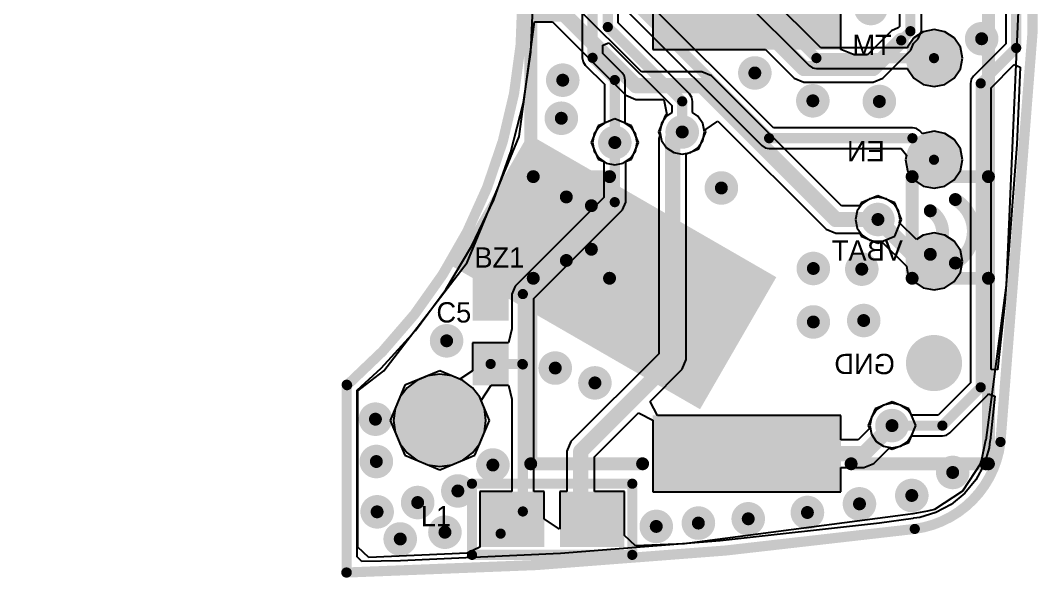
# Model space of a CAD drawing. Header units: millimetres. Extents: x 60.9 to 81, y 34.2 to 64.9.
# Drawn here: x 60.89 to 80.97, y 34.18 to 45.14 of the extents above; entities that cross this region are included whole.
import ezdxf

# ---------------------------------------------------------------- set-up
doc = ezdxf.new("R2010")
doc.units = ezdxf.units.MM
for name, color, linetype in [('BottomLayer', 5, 'Continuous'), ('BottomOverlay', 54, 'Continuous'), ('BottomPaste', 16, 'Continuous'), ('BottomSolder', 6, 'Continuous'), ('KeepOutLayer', 6, 'Continuous'), ('MultiLayer', 9, 'Continuous'), ('TopLayer', 1, 'Continuous'), ('TopOverlay', 2, 'Continuous'), ('TopPaste', 8, 'Continuous'), ('TopSolder', 216, 'Continuous'), ('ViaHoleLayer', 16, 'Continuous')]:
    doc.layers.add(name, color=color, linetype=linetype)

# ---------------------------------------------------------------- blocks, each defined once
blk = doc.blocks.new('0603_4')
at = {"layer": 'TopLayer'}
for points in [[(-1.321, -0.445), (-0.254, -0.445), (-1.321, 0.445), (-0.254, 0.445)], [(0.254, -0.445), (1.321, -0.445), (0.254, 0.445), (1.321, 0.445)]]:
    blk.add_solid(points, dxfattribs=at)
at = {"layer": 'TopOverlay', "const_width": 0.2}
for points in [[(-1.576, -0.7), (-1.576, 0.7)], [(-1.576, 0.7), (1.576, 0.7)], [(1.576, -0.7), (1.576, 0.7)], [(-1.576, -0.7), (1.576, -0.7)]]:
    blk.add_lwpolyline(points, dxfattribs=at)
at = {"layer": 'TopOverlay', "const_width": 0.1}
for points in [[(-1.626, 0.7, 1), (-1.526, 0.7, 1)], [(-1.626, 0.7, 1), (-1.526, 0.7, 1)], [(1.526, 0.7, 1), (1.626, 0.7, 1)], [(1.526, 0.7, 1), (1.626, 0.7, 1)], [(-1.626, -0.7, 1), (-1.526, -0.7, 1)], [(-1.626, -0.7, 1), (-1.526, -0.7, 1)], [(1.526, -0.7, 1), (1.626, -0.7, 1)], [(1.526, -0.7, 1), (1.626, -0.7, 1)]]:
    blk.add_lwpolyline(points, format="xyb", close=True, dxfattribs=at)
at = {"layer": 'TopPaste'}
for points in [[(-1.321, -0.445), (-0.254, -0.445), (-1.321, 0.445), (-0.254, 0.445)], [(0.254, -0.445), (1.321, -0.445), (0.254, 0.445), (1.321, 0.445)]]:
    blk.add_solid(points, dxfattribs=at)
at = {"layer": 'TopSolder'}
for points in [[(-1.422, -0.546), (-0.152, -0.546), (-1.422, 0.546), (-0.152, 0.546)], [(0.152, -0.546), (1.422, -0.546), (0.152, 0.546), (1.422, 0.546)]]:
    blk.add_solid(points, dxfattribs=at)
blk = doc.blocks.new('0402_5')
at = {"layer": 'TopLayer'}
for points in [[(-0.9525, -0.254), (-0.3175, -0.254), (-0.9525, 0.254), (-0.3175, 0.254)], [(0.3175, -0.254), (0.9525, -0.254), (0.3175, 0.254), (0.9525, 0.254)]]:
    blk.add_solid(points, dxfattribs=at)
at = {"layer": 'TopPaste'}
for points in [[(-0.9525, -0.254), (-0.3175, -0.254), (-0.9525, 0.254), (-0.3175, 0.254)], [(0.3175, -0.254), (0.9525, -0.254), (0.3175, 0.254), (0.9525, 0.254)]]:
    blk.add_solid(points, dxfattribs=at)
at = {"layer": 'TopSolder'}
for points in [[(-1.0541, -0.3556), (-0.2159, -0.3556), (-1.0541, 0.3556), (-0.2159, 0.3556)], [(0.2159, -0.3556), (1.0541, -0.3556), (0.2159, 0.3556), (1.0541, 0.3556)]]:
    blk.add_solid(points, dxfattribs=at)
blk = doc.blocks.new('0402_10')
at = {"layer": 'TopLayer'}
for points in [[(-0.9525, -0.254), (-0.3175, -0.254), (-0.9525, 0.254), (-0.3175, 0.254)], [(0.3175, -0.254), (0.9525, -0.254), (0.3175, 0.254), (0.9525, 0.254)]]:
    blk.add_solid(points, dxfattribs=at)
at = {"layer": 'TopPaste'}
for points in [[(-0.9525, -0.254), (-0.3175, -0.254), (-0.9525, 0.254), (-0.3175, 0.254)], [(0.3175, -0.254), (0.9525, -0.254), (0.3175, 0.254), (0.9525, 0.254)]]:
    blk.add_solid(points, dxfattribs=at)
at = {"layer": 'TopSolder'}
for points in [[(-1.0541, -0.3556), (-0.2159, -0.3556), (-1.0541, 0.3556), (-0.2159, 0.3556)], [(0.2159, -0.3556), (1.0541, -0.3556), (0.2159, 0.3556), (1.0541, 0.3556)]]:
    blk.add_solid(points, dxfattribs=at)
blk = doc.blocks.new('TP_16')
at = {"layer": 'BottomLayer', "const_width": 0.45}
blk.add_lwpolyline([(-0.225, 0, 1), (0.225, 0, 1)], format="xyb", close=True, dxfattribs=at)
at = {"layer": 'BottomPaste', "const_width": 0.45}
blk.add_lwpolyline([(-0.225, 0, 1), (0.225, 0, 1)], format="xyb", close=True, dxfattribs=at)
at = {"layer": 'BottomSolder', "const_width": 0.552}
blk.add_lwpolyline([(-0.276, 0, 1), (0.276, 0, 1)], format="xyb", close=True, dxfattribs=at)
blk = doc.blocks.new('TP_23')
at = {"layer": 'BottomLayer', "const_width": 0.45}
blk.add_lwpolyline([(-7.627, 6.728, 1), (-7.177, 6.728, 1)], format="xyb", close=True, dxfattribs=at)
at = {"layer": 'BottomPaste', "const_width": 0.45}
blk.add_lwpolyline([(-7.627, 6.728, 1), (-7.177, 6.728, 1)], format="xyb", close=True, dxfattribs=at)
at = {"layer": 'BottomSolder', "const_width": 0.552}
blk.add_lwpolyline([(-7.678, 6.728, 1), (-7.126, 6.728, 1)], format="xyb", close=True, dxfattribs=at)
blk = doc.blocks.new('TP_24')
at = {"layer": 'BottomLayer', "const_width": 0.45}
blk.add_lwpolyline([(-0.225, 0, 1), (0.225, 0, 1)], format="xyb", close=True, dxfattribs=at)
at = {"layer": 'BottomPaste', "const_width": 0.45}
blk.add_lwpolyline([(-0.225, 0, 1), (0.225, 0, 1)], format="xyb", close=True, dxfattribs=at)
at = {"layer": 'BottomSolder', "const_width": 0.552}
blk.add_lwpolyline([(-0.276, 0, 1), (0.276, 0, 1)], format="xyb", close=True, dxfattribs=at)
blk = doc.blocks.new('BUZZER_9X9_28')
at = {"layer": 'TopLayer'}
for points in [[(-0.65, -1.75), (0.65, -1.75), (-0.65, 1.75), (0.65, 1.75)], [(8.05, -1.75), (9.35, -1.75), (8.05, 1.75), (9.35, 1.75)]]:
    blk.add_solid(points, dxfattribs=at)
at = {"layer": 'TopOverlay', "const_width": 0.254}
for points in [[(-0.1, 2.1), (-0.1, 4.75)], [(8.9, 4.75), (-0.1, 4.75)], [(3.25, 3.25), (3.25, 4.75)], [(5.25, 3.25), (5.25, 4.75)], [(8.9, 2.05), (8.9, 4.7)], [(5.25, 3.25), (3.25, 3.25)], [(-0.1, -4.25), (-0.1, -2.05)], [(8.9, -4.25), (8.9, -2.05)], [(3.25, -4.2), (3.25, -2.7)], [(5.25, -2.7), (3.25, -2.7)], [(5.25, -4.2), (5.25, -2.7)], [(8.9, -4.25), (-0.1, -4.25)]]:
    blk.add_lwpolyline(points, dxfattribs=at)
at = {"layer": 'TopOverlay', "const_width": 0.127}
for points in [[(-0.163, 4.75, 1), (-0.036, 4.75, 1)], [(-0.163, 4.75, 1), (-0.036, 4.75, 1)], [(3.186, 4.75, 1), (3.313, 4.75, 1)], [(5.186, 4.75, 1), (5.313, 4.75, 1)], [(8.836, 4.75, 1), (8.963, 4.75, 1)], [(8.836, 4.7, 1), (8.963, 4.7, 1)], [(3.637, 4.1, 1), (3.764, 4.1, 1)], [(4.887, 4.1, 1), (5.014, 4.1, 1)], [(3.858, 3.607, 1), (3.985, 3.607, 1)], [(4.715, 3.607, 1), (4.842, 3.607, 1)], [(3.186, 3.25, 1), (3.313, 3.25, 1)], [(3.186, 3.25, 1), (3.313, 3.25, 1)], [(5.186, 3.25, 1), (5.313, 3.25, 1)], [(5.186, 3.25, 1), (5.313, 3.25, 1)], [(-0.163, 2.1, 1), (-0.036, 2.1, 1)], [(8.836, 2.05, 1), (8.963, 2.05, 1)], [(-0.163, -2.05, 1), (-0.036, -2.05, 1)], [(8.836, -2.05, 1), (8.963, -2.05, 1)], [(3.186, -2.7, 1), (3.313, -2.7, 1)], [(3.186, -2.7, 1), (3.313, -2.7, 1)], [(5.186, -2.7, 1), (5.313, -2.7, 1)], [(5.186, -2.7, 1), (5.313, -2.7, 1)], [(3.758, -3.057, 1), (3.885, -3.057, 1)], [(4.615, -3.057, 1), (4.742, -3.057, 1)], [(3.586, -3.55, 1), (3.713, -3.55, 1)], [(4.836, -3.55, 1), (4.963, -3.55, 1)], [(-0.163, -4.25, 1), (-0.036, -4.25, 1)], [(-0.163, -4.25, 1), (-0.036, -4.25, 1)], [(3.186, -4.2, 1), (3.313, -4.2, 1)], [(5.186, -4.2, 1), (5.313, -4.2, 1)], [(8.836, -4.25, 1), (8.963, -4.25, 1)], [(8.836, -4.25, 1), (8.963, -4.25, 1)]]:
    blk.add_lwpolyline(points, format="xyb", close=True, dxfattribs=at)
at = {"layer": 'TopOverlay', "const_width": 0.254}
for points in [[(3.7, 4.1, -0.56619), (4.95, 4.1)], [(3.921, 3.607, -0.566188), (4.779, 3.607)], [(4.679, -3.057, -0.566188), (3.821, -3.057)], [(4.9, -3.55, -0.56619), (3.65, -3.55)]]:
    blk.add_lwpolyline(points, format="xyb", dxfattribs=at)
at = {"layer": 'TopPaste'}
for points in [[(-0.65, -1.75), (0.65, -1.75), (-0.65, 1.75), (0.65, 1.75)], [(8.05, -1.75), (9.35, -1.75), (8.05, 1.75), (9.35, 1.75)]]:
    blk.add_solid(points, dxfattribs=at)
at = {"layer": 'TopSolder'}
for points in [[(-0.752, -1.852), (0.752, -1.852), (-0.752, 1.852), (0.752, 1.852)], [(7.948, -1.852), (9.452, -1.852), (7.948, 1.852), (9.452, 1.852)]]:
    blk.add_solid(points, dxfattribs=at)
blk = doc.blocks.new('TP_29')
at = {"layer": 'BottomLayer', "const_width": 0.45}
blk.add_lwpolyline([(-0.225, 0, 1), (0.225, 0, 1)], format="xyb", close=True, dxfattribs=at)
at = {"layer": 'BottomPaste', "const_width": 0.45}
blk.add_lwpolyline([(-0.225, 0, 1), (0.225, 0, 1)], format="xyb", close=True, dxfattribs=at)
at = {"layer": 'BottomSolder', "const_width": 0.552}
blk.add_lwpolyline([(-0.276, 0, 1), (0.276, 0, 1)], format="xyb", close=True, dxfattribs=at)

msp = doc.modelspace()

# ---------------------------------------------------------------- linework, layer by layer
at = {"layer": 'BottomLayer'}
for p, q in [((71.934, 47.037), (71.934, 44.409)), ((76.625, 44.607), (74.545, 46.687)), ((74.087, 46.568), (76.396, 44.259)), ((80.264, 46.185), (80.264, 44.687)), ((75.694, 43.031), (72.962, 45.763)), ((70.924, 44.523), (70.973, 45.524)), ((72.759, 45.389), (75.466, 42.682)), ((72.642, 45.1), (72.642, 45.34)), ((74.045, 43.697), (72.642, 45.1)), ((78.455, 44.8), (78.334, 44.618)), ((78.637, 44.921), (78.455, 44.8)), ((78.852, 44.964), (78.637, 44.921)), ((79.066, 44.921), (78.852, 44.964)), ((79.248, 44.8), (79.066, 44.921)), ((79.37, 44.618), (79.248, 44.8)), ((72.342, 44.657), (72.459, 44.706)), ((72.342, 44.494), (72.342, 44.657)), ((72.459, 44.706), (73.697, 43.468)), ((78.331, 44.607), (76.625, 44.607)), ((78.334, 44.618), (78.331, 44.607)), ((79.412, 44.403), (79.37, 44.618)), ((80.264, 44.687), (79.627, 44.05)), ((70.777, 43.531), (70.924, 44.523)), ((71.934, 44.409), (71.95, 44.331)), ((72.72, 44.116), (72.342, 44.494)), ((79.37, 44.189), (79.412, 44.403)), ((71.95, 44.331), (71.994, 44.265)), ((71.994, 44.265), (72.371, 43.888)), ((76.396, 44.259), (76.396, 44.259)), ((76.396, 44.259), (76.462, 44.215)), ((76.462, 44.215), (76.54, 44.199)), ((76.54, 44.199), (76.54, 44.199)), ((76.54, 44.199), (78.331, 44.199)), ((78.331, 44.199), (78.334, 44.189)), ((78.334, 44.189), (78.455, 44.007)), ((79.248, 44.007), (79.37, 44.189)), ((79.975, 43.821), (80.431, 44.277)), ((80.431, 44.277), (80.547, 44.225)), ((80.547, 44.225), (80.478, 42.702)), ((72.764, 44.05), (72.72, 44.116)), ((72.72, 44.116), (72.72, 44.116)), ((72.779, 43.972), (72.764, 44.05)), ((78.455, 44.007), (78.637, 43.885)), ((79.066, 43.885), (79.248, 44.007)), ((79.583, 43.984), (79.567, 43.906)), ((79.627, 44.05), (79.583, 43.984)), ((72.371, 43.888), (72.371, 43.123)), ((72.779, 43.123), (72.779, 43.972)), ((78.637, 43.885), (78.852, 43.843)), ((78.852, 43.843), (79.066, 43.885)), ((79.567, 43.906), (79.567, 38.011)), ((79.975, 38.276), (79.975, 43.821)), ((74.09, 43.63), (74.045, 43.697)), ((74.105, 43.552), (74.09, 43.63)), ((70.533, 42.559), (70.777, 43.531)), ((73.697, 43.468), (73.697, 43.332)), ((74.105, 43.332), (74.105, 43.552)), ((73.591, 43.261), (73.496, 43.118)), ((73.697, 43.332), (73.591, 43.261)), ((74.211, 43.261), (74.105, 43.332)), ((74.306, 43.118), (74.211, 43.261)), ((72.265, 43.052), (72.17, 42.91)), ((72.371, 43.123), (72.265, 43.052)), ((72.885, 43.052), (72.779, 43.123)), ((72.981, 42.91), (72.885, 43.052)), ((73.496, 43.118), (73.463, 42.95)), ((74.34, 42.95), (74.306, 43.118)), ((78.428, 43.031), (75.694, 43.031)), ((78.506, 43.015), (78.428, 43.031)), ((78.573, 42.971), (78.506, 43.015)), ((78.628, 42.915), (78.573, 42.971)), ((72.17, 42.91), (72.137, 42.742)), ((73.014, 42.742), (72.981, 42.91)), ((73.463, 42.95), (73.496, 42.783)), ((73.496, 42.783), (73.591, 42.64)), ((74.211, 42.64), (74.306, 42.783)), ((74.306, 42.783), (74.34, 42.95)), ((78.637, 42.921), (78.628, 42.915)), ((78.852, 42.964), (78.637, 42.921)), ((79.066, 42.921), (78.852, 42.964)), ((79.248, 42.8), (79.066, 42.921)), ((79.37, 42.618), (79.248, 42.8)), ((72.137, 42.742), (72.17, 42.574)), ((72.17, 42.574), (72.265, 42.432)), ((72.885, 42.432), (72.981, 42.574)), ((72.981, 42.574), (73.014, 42.742)), ((73.591, 42.64), (73.733, 42.545)), ((74.069, 42.545), (74.211, 42.64)), ((75.466, 42.682), (75.532, 42.638)), ((75.532, 42.638), (75.61, 42.623)), ((75.61, 42.623), (75.61, 42.623)), ((75.61, 42.623), (78.205, 42.623)), ((78.205, 42.623), (78.309, 42.496)), ((79.412, 42.403), (79.37, 42.618)), ((80.478, 42.702), (80.242, 39.592)), ((70.195, 41.615), (70.533, 42.559)), ((72.265, 42.432), (72.407, 42.337)), ((72.743, 42.337), (72.885, 42.432)), ((73.733, 42.545), (73.901, 42.512)), ((73.901, 42.512), (74.069, 42.545)), ((78.309, 42.496), (78.291, 42.403)), ((78.291, 42.403), (78.334, 42.189)), ((79.37, 42.189), (79.412, 42.403)), ((72.407, 42.337), (72.575, 42.304)), ((72.575, 42.304), (72.743, 42.337)), ((78.334, 42.189), (78.455, 42.007)), ((79.248, 42.007), (79.37, 42.189)), ((78.455, 42.007), (78.637, 41.885)), ((79.066, 41.885), (79.248, 42.007)), ((78.637, 41.885), (78.852, 41.843)), ((78.852, 41.843), (79.066, 41.885)), ((69.767, 40.709), (70.195, 41.615)), ((77.581, 41.634), (77.439, 41.538)), ((77.749, 41.667), (77.581, 41.634)), ((77.917, 41.634), (77.749, 41.667)), ((78.059, 41.538), (77.917, 41.634)), ((77.344, 41.396), (77.311, 41.228)), ((77.439, 41.538), (77.344, 41.396)), ((78.155, 41.396), (78.059, 41.538)), ((78.188, 41.228), (78.155, 41.396)), ((77.311, 41.228), (77.344, 41.06)), ((78.175, 41.163), (78.188, 41.228)), ((78.505, 40.833), (78.175, 41.163)), ((77.344, 41.06), (77.439, 40.918)), ((78.852, 40.964), (78.637, 40.921)), ((79.066, 40.921), (78.852, 40.964)), ((77.439, 40.918), (77.581, 40.823)), ((77.581, 40.823), (77.749, 40.79)), ((77.749, 40.79), (77.814, 40.803)), ((77.814, 40.803), (78.31, 40.307)), ((78.637, 40.921), (78.505, 40.833)), ((79.248, 40.8), (79.066, 40.921)), ((79.37, 40.618), (79.248, 40.8)), ((69.252, 39.85), (69.767, 40.709)), ((79.412, 40.403), (79.37, 40.618)), ((79.37, 40.189), (79.412, 40.403)), ((78.31, 40.307), (78.334, 40.189)), ((78.334, 40.189), (78.455, 40.007)), ((79.248, 40.007), (79.37, 40.189)), ((78.455, 40.007), (78.637, 39.885)), ((79.066, 39.885), (79.248, 40.007)), ((68.655, 39.045), (69.252, 39.85)), ((78.637, 39.885), (78.852, 39.843)), ((78.852, 39.843), (79.066, 39.885)), ((80.242, 39.592), (80.102, 38.269)), ((67.982, 38.302), (68.655, 39.045)), ((67.508, 37.873), (67.982, 38.302)), ((68.899, 38.153), (68.681, 38.062)), ((69.134, 38.184), (68.899, 38.153)), ((69.369, 38.153), (69.134, 38.184)), ((69.588, 38.062), (69.369, 38.153)), ((80.102, 38.269), (79.975, 38.276)), ((68.681, 38.062), (68.493, 37.918)), ((69.776, 37.918), (69.588, 38.062)), ((79.567, 38.011), (78.933, 37.376)), ((67.508, 34.588), (67.508, 37.873)), ((68.493, 37.918), (68.348, 37.73)), ((69.921, 37.73), (69.776, 37.918)), ((79.162, 37.028), (79.915, 37.782)), ((79.915, 37.782), (79.924, 37.795)), ((79.915, 37.782), (79.915, 37.782)), ((79.924, 37.795), (80.047, 37.751)), ((80.047, 37.751), (79.955, 36.882)), ((68.348, 37.73), (68.258, 37.511)), ((70.011, 37.511), (69.921, 37.73)), ((77.858, 37.578), (77.716, 37.483)), ((78.026, 37.611), (77.858, 37.578)), ((78.194, 37.578), (78.026, 37.611)), ((78.336, 37.483), (78.194, 37.578)), ((68.258, 37.511), (68.227, 37.276)), ((70.042, 37.276), (70.011, 37.511)), ((77.716, 37.483), (77.621, 37.34)), ((78.407, 37.376), (78.336, 37.483)), ((78.933, 37.376), (78.407, 37.376)), ((68.227, 37.276), (68.258, 37.041)), ((70.011, 37.041), (70.042, 37.276)), ((77.621, 37.34), (77.587, 37.173)), ((77.587, 37.173), (77.621, 37.005)), ((68.258, 37.041), (68.348, 36.822)), ((69.921, 36.822), (70.011, 37.041)), ((77.621, 37.005), (77.716, 36.862)), ((78.336, 36.862), (78.407, 36.969)), ((78.407, 36.969), (79.017, 36.969)), ((79.017, 36.969), (79.095, 36.984)), ((79.095, 36.984), (79.162, 37.028)), ((68.348, 36.822), (68.493, 36.634)), ((69.776, 36.634), (69.921, 36.822)), ((77.716, 36.862), (77.858, 36.767)), ((77.858, 36.767), (78.026, 36.734)), ((78.026, 36.734), (78.194, 36.767)), ((78.194, 36.767), (78.336, 36.862)), ((79.948, 36.876), (79.934, 36.738)), ((79.955, 36.882), (79.948, 36.876)), ((79.948, 36.876), (79.948, 36.876)), ((68.493, 36.634), (68.681, 36.49)), ((69.588, 36.49), (69.776, 36.634)), ((79.934, 36.738), (79.835, 36.409)), ((68.681, 36.49), (68.899, 36.4)), ((68.899, 36.4), (69.134, 36.369)), ((69.134, 36.369), (69.369, 36.4)), ((69.369, 36.4), (69.588, 36.49)), ((79.835, 36.409), (79.673, 36.106)), ((79.673, 36.106), (79.455, 35.841)), ((79.455, 35.841), (79.189, 35.623)), ((79.189, 35.623), (78.886, 35.461)), ((78.445, 35.347), (77.777, 35.252)), ((78.446, 35.35), (78.445, 35.347)), ((78.511, 35.356), (78.446, 35.35)), ((78.57, 35.365), (78.511, 35.356)), ((78.886, 35.461), (78.57, 35.365)), ((77.777, 35.252), (74.646, 34.906)), ((74.646, 34.906), (71.506, 34.659)), ((67.598, 34.499), (67.508, 34.588)), ((71.506, 34.659), (68.36, 34.511)), ((68.36, 34.511), (67.598, 34.499))]:
    msp.add_line(p, q, dxfattribs=at)
for points, const_width in [([(72.138, 44.409), (72.138, 47.122)], 0.2), ([(72.438, 45.015), (72.438, 47.276)], 0.2), ([(74.231, 46.712), (76.54, 44.403)], 0.2), ([(80.468, 44.602), (80.468, 46.269)], 0.2), ([(72.758, 45.678), (75.61, 42.827)], 0.2), ([(72.438, 45.015), (73.901, 43.552)], 0.2), ([(79.771, 43.906), (80.468, 44.602)], 0.2), ([(72.138, 44.409), (72.575, 43.972)], 0.2), ([(76.54, 44.403), (78.852, 44.403)], 0.2), ([(72.575, 42.742), (72.575, 43.972)], 0.2), ([(79.771, 37.926), (79.771, 43.906)], 0.2), ([(73.901, 42.95), (73.901, 43.552)], 0.2), ([(75.61, 42.827), (78.428, 42.827)], 0.2), ([(78.428, 42.827), (78.852, 42.403)], 0.2), ([(77.749, 41.228), (78.574, 40.403)], 0.3), ([(78.574, 40.403), (78.852, 40.403)], 0.3), ([(79.017, 37.173), (79.771, 37.926)], 0.2), ([(78.026, 37.173), (79.017, 37.173)], 0.2)]:
    msp.add_lwpolyline(points, dxfattribs=dict(at, const_width=const_width))
for points, const_width in [([(77.445, 45.379, 1), (77.775, 45.379, 1)], 0.33), ([(72.388, 45.015, 1), (72.488, 45.015, 1)], 0.1), ([(72.388, 45.015, 1), (72.488, 45.015, 1)], 0.1), ([(79.624, 44.784, 1), (79.954, 44.784, 1)], 0.33), ([(80.418, 44.602, 1), (80.518, 44.602, 1)], 0.1), ([(80.418, 44.602, 1), (80.518, 44.602, 1)], 0.1), ([(72.088, 44.409, 1), (72.188, 44.409, 1)], 0.1), ([(72.088, 44.409, 1), (72.188, 44.409, 1)], 0.1), ([(75.164, 44.111, 1), (75.494, 44.111, 1)], 0.33), ([(76.49, 44.403, 1), (76.59, 44.403, 1)], 0.1), ([(76.49, 44.403, 1), (76.59, 44.403, 1)], 0.1), ([(78.802, 44.403, 1), (78.902, 44.403, 1)], 0.1), ([(71.387, 43.969, 1), (71.717, 43.969, 1)], 0.33), ([(72.525, 43.972, 1), (72.625, 43.972, 1)], 0.1), ([(72.525, 43.972, 1), (72.625, 43.972, 1)], 0.1), ([(79.721, 43.906, 1), (79.821, 43.906, 1)], 0.1), ([(79.721, 43.906, 1), (79.821, 43.906, 1)], 0.1), ([(76.304, 43.563, 1), (76.634, 43.563, 1)], 0.33), ([(77.612, 43.55, 1), (77.942, 43.55, 1)], 0.33), ([(73.851, 43.552, 1), (73.951, 43.552, 1)], 0.1), ([(73.851, 43.552, 1), (73.951, 43.552, 1)], 0.1), ([(71.359, 43.22, 1), (71.689, 43.22, 1)], 0.33), ([(73.736, 42.95, 1), (74.066, 42.95, 1)], 0.33), ([(72.41, 42.742, 1), (72.74, 42.742, 1)], 0.33), ([(73.851, 42.95, 1), (73.951, 42.95, 1)], 0.1), ([(72.525, 42.742, 1), (72.625, 42.742, 1)], 0.1), ([(75.56, 42.827, 1), (75.66, 42.827, 1)], 0.1), ([(75.56, 42.827, 1), (75.66, 42.827, 1)], 0.1), ([(78.378, 42.827, 1), (78.478, 42.827, 1)], 0.1), ([(78.378, 42.827, 1), (78.478, 42.827, 1)], 0.1), ([(78.802, 42.403, 1), (78.902, 42.403, 1)], 0.1), ([(74.506, 41.848, 1), (74.836, 41.848, 1)], 0.33), ([(77.584, 41.228, 1), (77.914, 41.228, 1)], 0.33), ([(77.674, 41.228, 1), (77.824, 41.228, 1)], 0.15), ([(76.314, 40.264, 1), (76.644, 40.264, 1)], 0.33), ([(77.267, 40.251, 1), (77.597, 40.251, 1)], 0.33), ([(78.499, 40.403, 1), (78.649, 40.403, 1)], 0.15), ([(78.499, 40.403, 1), (78.649, 40.403, 1)], 0.15), ([(78.777, 40.403, 1), (78.927, 40.403, 1)], 0.15), ([(77.305, 39.24, 1), (77.635, 39.24, 1)], 0.33), ([(76.314, 39.212, 1), (76.644, 39.212, 1)], 0.33), ([(69.103, 38.841, 1), (69.433, 38.841, 1)], 0.33), ([(71.239, 38.305, 1), (71.569, 38.305, 1)], 0.33), ([(72.019, 38.013, 1), (72.349, 38.013, 1)], 0.33), ([(68.734, 37.276, 1), (69.534, 37.276, 1)], 0.8), ([(79.721, 37.926, 1), (79.821, 37.926, 1)], 0.1), ([(79.721, 37.926, 1), (79.821, 37.926, 1)], 0.1), ([(67.704, 37.299, 1), (68.034, 37.299, 1)], 0.33), ([(77.861, 37.173, 1), (78.191, 37.173, 1)], 0.33), ([(77.976, 37.173, 1), (78.076, 37.173, 1)], 0.1), ([(78.967, 37.173, 1), (79.067, 37.173, 1)], 0.1), ([(78.967, 37.173, 1), (79.067, 37.173, 1)], 0.1), ([(67.721, 36.466, 1), (68.052, 36.466, 1)], 0.33), ([(70.012, 36.397, 1), (70.343, 36.397, 1)], 0.33), ([(79.055, 36.251, 1), (79.385, 36.251, 1)], 0.33), ([(69.324, 35.887, 1), (69.654, 35.887, 1)], 0.33), ([(68.534, 35.659, 1), (68.864, 35.659, 1)], 0.33), ([(77.221, 35.633, 1), (77.551, 35.633, 1)], 0.33), ([(78.25, 35.798, 1), (78.58, 35.798, 1)], 0.33), ([(67.737, 35.476, 1), (68.067, 35.476, 1)], 0.33), ([(76.197, 35.463, 1), (76.528, 35.463, 1)], 0.33), ([(74.054, 35.255, 1), (74.384, 35.255, 1)], 0.33), ([(75.034, 35.339, 1), (75.364, 35.339, 1)], 0.33), ([(69.07, 35.075, 1), (69.4, 35.075, 1)], 0.33), ([(73.226, 35.189, 1), (73.556, 35.189, 1)], 0.33), ([(68.191, 34.942, 1), (68.521, 34.942, 1)], 0.33)]:
    msp.add_lwpolyline(points, format="xyb", close=True, dxfattribs=dict(at, const_width=const_width))
msp.add_solid([(75.751, 40.093), (70.879, 42.906), (74.251, 37.495), (69.379, 40.308)], dxfattribs=at)
at = {"layer": 'BottomSolder', "const_width": 0.902}
msp.add_lwpolyline([(68.684, 37.276, 1), (69.585, 37.276, 1)], format="xyb", close=True, dxfattribs=at)
at = {"layer": 'BottomSolder'}
msp.add_solid([(75.751, 40.093), (70.883, 42.904), (74.251, 37.495), (69.383, 40.306)], dxfattribs=at)
at = {"layer": 'KeepOutLayer', "const_width": 0.2}
for points in [[(80.159, 61.025, -0.058605), (80.159, 36.851)], [(60.988, 55.521, -0.685793), (67.312, 37.968)], [(80.159, 36.851, -0.342893), (78.474, 35.14)], [(78.473, 35.14, -0.027919), (67.296, 34.282)]]:
    msp.add_lwpolyline(points, format="xyb", dxfattribs=at)
msp.add_lwpolyline([(67.304, 34.282), (67.304, 37.977)], dxfattribs=at)
at = {"layer": 'KeepOutLayer', "const_width": 0.1}
for points in [[(67.254, 37.977, 1), (67.354, 37.977, 1)], [(67.262, 37.968, 1), (67.362, 37.968, 1)], [(80.109, 36.851, 1), (80.209, 36.851, 1)], [(80.109, 36.851, 1), (80.209, 36.851, 1)], [(78.423, 35.14, 1), (78.523, 35.14, 1)], [(78.424, 35.14, 1), (78.524, 35.14, 1)], [(67.246, 34.282, 1), (67.346, 34.282, 1)], [(67.254, 34.282, 1), (67.354, 34.282, 1)]]:
    msp.add_lwpolyline(points, format="xyb", close=True, dxfattribs=at)
at = {"layer": 'MultiLayer'}
for points, const_width in [([(77.445, 45.379, 1), (77.775, 45.379, 1)], 0.33), ([(79.624, 44.784, 1), (79.954, 44.784, 1)], 0.33), ([(75.164, 44.111, 1), (75.494, 44.111, 1)], 0.33), ([(71.387, 43.969, 1), (71.717, 43.969, 1)], 0.33), ([(76.304, 43.563, 1), (76.634, 43.563, 1)], 0.33), ([(77.612, 43.55, 1), (77.942, 43.55, 1)], 0.33), ([(71.359, 43.22, 1), (71.689, 43.22, 1)], 0.33), ([(73.736, 42.95, 1), (74.066, 42.95, 1)], 0.33), ([(72.41, 42.742, 1), (72.74, 42.742, 1)], 0.33), ([(74.506, 41.848, 1), (74.836, 41.848, 1)], 0.33), ([(77.584, 41.228, 1), (77.914, 41.228, 1)], 0.33), ([(76.314, 40.264, 1), (76.644, 40.264, 1)], 0.33), ([(77.267, 40.251, 1), (77.597, 40.251, 1)], 0.33), ([(77.305, 39.24, 1), (77.635, 39.24, 1)], 0.33), ([(76.314, 39.212, 1), (76.644, 39.212, 1)], 0.33), ([(69.103, 38.841, 1), (69.433, 38.841, 1)], 0.33), ([(71.239, 38.305, 1), (71.569, 38.305, 1)], 0.33), ([(72.019, 38.013, 1), (72.349, 38.013, 1)], 0.33), ([(68.734, 37.276, 1), (69.534, 37.276, 1)], 0.8), ([(67.704, 37.299, 1), (68.034, 37.299, 1)], 0.33), ([(77.861, 37.173, 1), (78.191, 37.173, 1)], 0.33), ([(67.721, 36.466, 1), (68.052, 36.466, 1)], 0.33), ([(70.012, 36.397, 1), (70.343, 36.397, 1)], 0.33), ([(79.055, 36.251, 1), (79.385, 36.251, 1)], 0.33), ([(69.324, 35.887, 1), (69.654, 35.887, 1)], 0.33), ([(68.534, 35.659, 1), (68.864, 35.659, 1)], 0.33), ([(77.221, 35.633, 1), (77.551, 35.633, 1)], 0.33), ([(78.25, 35.798, 1), (78.58, 35.798, 1)], 0.33), ([(67.737, 35.476, 1), (68.067, 35.476, 1)], 0.33), ([(76.197, 35.463, 1), (76.528, 35.463, 1)], 0.33), ([(74.054, 35.255, 1), (74.384, 35.255, 1)], 0.33), ([(75.034, 35.339, 1), (75.364, 35.339, 1)], 0.33), ([(69.07, 35.075, 1), (69.4, 35.075, 1)], 0.33), ([(73.226, 35.189, 1), (73.556, 35.189, 1)], 0.33), ([(68.191, 34.942, 1), (68.521, 34.942, 1)], 0.33)]:
    msp.add_lwpolyline(points, format="xyb", close=True, dxfattribs=dict(at, const_width=const_width))
at = {"layer": 'TopLayer'}
for p, q in [((73.322, 46.071), (73.322, 44.571)), ((80.534, 45.927), (80.272, 39.937)), ((77.022, 44.571), (77.022, 45.74)), ((78.171, 45.721), (78.171, 45.022)), ((78.604, 44.933), (78.604, 45.721)), ((73.099, 44.133), (71.772, 45.46)), ((70.698, 42.861), (70.995, 45.119)), ((70.995, 45.119), (71.348, 45.119)), ((71.348, 45.119), (72.795, 43.671)), ((78.146, 44.997), (78.015, 44.943)), ((78.171, 45.022), (78.146, 44.997)), ((78.015, 44.943), (77.541, 44.468)), ((78.452, 44.691), (78.541, 44.78)), ((78.541, 44.78), (78.604, 44.933)), ((78.398, 44.56), (78.452, 44.691)), ((73.322, 44.571), (75.539, 44.571)), ((75.539, 44.571), (76.104, 44.006)), ((77.279, 44.468), (77.022, 44.571)), ((77.541, 44.468), (77.279, 44.468)), ((77.844, 44.006), (78.398, 44.56)), ((74.286, 44.133), (73.099, 44.133)), ((74.477, 44.054), (74.286, 44.133)), ((77.032, 41.499), (74.477, 44.054)), ((76.104, 44.006), (76.295, 43.927)), ((77.653, 43.927), (77.844, 44.006)), ((76.295, 43.927), (77.653, 43.927)), ((72.795, 43.671), (72.987, 43.592)), ((72.987, 43.592), (73.541, 43.592)), ((73.541, 43.592), (73.601, 43.292)), ((72.575, 43.208), (72.246, 43.071)), ((72.905, 43.071), (72.575, 43.208)), ((73.572, 43.28), (73.436, 42.95)), ((73.601, 43.292), (73.572, 43.28)), ((72.246, 43.071), (72.11, 42.742)), ((73.041, 42.742), (72.905, 43.071)), ((74.35, 42.991), (74.604, 43.161)), ((74.367, 42.95), (74.35, 42.991)), ((74.604, 43.161), (76.729, 41.037)), ((69.67, 40.379), (70.698, 42.861)), ((73.436, 42.95), (73.464, 42.882)), ((73.464, 42.882), (73.44, 42.823)), ((73.44, 42.823), (73.44, 38.585)), ((74.23, 42.621), (74.367, 42.95)), ((72.11, 42.742), (72.246, 42.413)), ((72.905, 42.413), (73.041, 42.742)), ((73.981, 42.518), (74.23, 42.621)), ((72.246, 42.413), (72.359, 42.366)), ((72.792, 42.366), (72.905, 42.413)), ((73.981, 38.473), (73.981, 42.518)), ((72.359, 42.366), (72.359, 41.659)), ((72.792, 41.569), (72.792, 42.366)), ((72.359, 41.659), (70.614, 39.914)), ((72.728, 41.416), (72.792, 41.569)), ((77.749, 41.694), (77.42, 41.558)), ((78.079, 41.558), (77.749, 41.694)), ((70.983, 39.671), (72.728, 41.416)), ((77.396, 41.499), (77.032, 41.499)), ((77.42, 41.558), (77.396, 41.499)), ((78.215, 41.228), (78.079, 41.558)), ((78.079, 40.899), (78.215, 41.228)), ((76.729, 41.037), (76.92, 40.958)), ((76.92, 40.958), (77.396, 40.958)), ((77.396, 40.958), (77.42, 40.899)), ((77.42, 40.899), (77.749, 40.763)), ((77.749, 40.763), (78.079, 40.899)), ((68.035, 38.249), (69.67, 40.379)), ((70.614, 39.914), (70.55, 39.761)), ((70.55, 39.761), (70.55, 39.078)), ((80.272, 39.937), (79.871, 36.885)), ((70.983, 38.376), (70.983, 39.671)), ((70.55, 39.078), (70.488, 38.803)), ((70.488, 38.803), (69.78, 38.803)), ((69.78, 38.803), (69.78, 38.253)), ((73.44, 38.585), (71.713, 36.858)), ((70.983, 35.873), (70.983, 38.376)), ((73.902, 38.282), (73.981, 38.473)), ((67.52, 37.854), (68.035, 38.249)), ((69.134, 38.251), (68.446, 37.965)), ((69.531, 38.086), (69.134, 38.251)), ((69.78, 38.253), (69.531, 38.086)), ((73.27, 37.649), (73.902, 38.282)), ((68.446, 37.965), (68.16, 37.276)), ((69.946, 37.668), (70.147, 37.968)), ((70.147, 37.968), (70.488, 37.968)), ((70.488, 37.968), (70.55, 37.694)), ((67.52, 34.783), (67.52, 37.854)), ((70.109, 37.276), (69.946, 37.668)), ((70.55, 37.694), (70.55, 35.873)), ((73.416, 37.371), (73.27, 37.649)), ((78.026, 37.638), (77.697, 37.502)), ((78.355, 37.502), (78.026, 37.638)), ((72.175, 36.555), (73.044, 37.423)), ((73.044, 37.423), (73.052, 37.419)), ((73.052, 37.419), (73.052, 37.419)), ((73.052, 37.419), (73.322, 37.277)), ((73.605, 37.371), (73.416, 37.371)), ((77.022, 37.371), (73.605, 37.371)), ((77.022, 36.892), (77.022, 37.371)), ((77.697, 37.502), (77.56, 37.173)), ((78.492, 37.173), (78.355, 37.502)), ((68.16, 37.276), (68.446, 36.588)), ((69.823, 36.588), (70.109, 37.276)), ((73.322, 37.277), (73.322, 37.11)), ((77.56, 37.173), (77.585, 37.114)), ((78.355, 36.843), (78.492, 37.173)), ((73.322, 37.11), (73.322, 35.871)), ((77.585, 37.114), (77.363, 36.892)), ((71.713, 36.858), (71.634, 36.667)), ((77.363, 36.892), (77.022, 36.892)), ((78.026, 36.707), (78.355, 36.843)), ((79.866, 36.886), (79.776, 36.433)), ((79.871, 36.885), (79.866, 36.886)), ((68.446, 36.588), (69.134, 36.302)), ((69.134, 36.302), (69.823, 36.588)), ((71.634, 36.667), (71.634, 35.873)), ((72.175, 35.873), (72.175, 36.555)), ((77.666, 36.43), (77.967, 36.731)), ((77.967, 36.731), (78.026, 36.707)), ((77.022, 35.871), (77.022, 36.35)), ((77.022, 36.35), (77.475, 36.35)), ((77.475, 36.35), (77.666, 36.43)), ((79.776, 36.433), (79.41, 35.885)), ((70.55, 35.873), (69.923, 35.873)), ((69.923, 35.873), (69.923, 34.784)), ((71.189, 35.873), (70.983, 35.873)), ((71.189, 35.339), (71.189, 35.873)), ((71.634, 35.873), (71.497, 35.873)), ((71.497, 35.873), (71.497, 35.141)), ((72.764, 35.873), (72.175, 35.873)), ((72.764, 35.012), (72.764, 35.873)), ((73.322, 35.871), (77.022, 35.871)), ((79.41, 35.885), (78.862, 35.519)), ((78.138, 35.398), (73.949, 34.847)), ((78.433, 35.437), (78.138, 35.398)), ((78.722, 35.491), (78.433, 35.437)), ((78.862, 35.519), (78.722, 35.491)), ((71.489, 35.137), (71.189, 35.339)), ((71.497, 35.141), (71.489, 35.137)), ((72.981, 34.805), (72.764, 35.012)), ((67.737, 34.576), (67.52, 34.783)), ((69.923, 34.784), (69.674, 34.66)), ((73.949, 34.847), (72.981, 34.805)), ((69.674, 34.66), (67.737, 34.576))]:
    msp.add_line(p, q, dxfattribs=at)
for points, const_width in [([(78.388, 44.933), (78.388, 46.221)], 0.2), ([(71.313, 45.536), (72.987, 43.862)], 0.3), ([(75.172, 45.321), (76.295, 44.198)], 0.3), ([(78.207, 44.751), (78.388, 44.933)], 0.2), ([(77.653, 44.198), (78.207, 44.751)], 0.3), ([(76.295, 44.198), (77.653, 44.198)], 0.3), ([(72.987, 43.862), (74.286, 43.862)], 0.3), ([(74.286, 43.862), (76.92, 41.228)], 0.3), ([(73.711, 38.473), (73.711, 42.823)], 0.3), ([(72.575, 41.569), (72.575, 42.742)], 0.2), ([(70.767, 39.761), (72.575, 41.569)], 0.2), ([(76.92, 41.228), (77.749, 41.228)], 0.3), ([(70.767, 38.376), (70.767, 39.761)], 0.2), ([(71.905, 36.667), (73.711, 38.473)], 0.3), ([(70.134, 38.386), (70.757, 38.386)], 0.2), ([(70.757, 38.386), (70.767, 38.376)], 0.2), ([(70.767, 35.483), (70.767, 38.376)], 0.2), ([(77.475, 36.621), (78.026, 37.173)], 0.3), ([(71.905, 35.047), (71.905, 36.667)], 0.3), ([(75.172, 36.621), (77.475, 36.621)], 0.3), ([(70.33, 35.047), (70.767, 35.483)], 0.2)]:
    msp.add_lwpolyline(points, dxfattribs=dict(at, const_width=const_width))
for points, const_width in [([(77.445, 45.379, 1), (77.775, 45.379, 1)], 0.33), ([(78.338, 44.933, 1), (78.438, 44.933, 1)], 0.1), ([(78.338, 44.933, 1), (78.438, 44.933, 1)], 0.1), ([(79.624, 44.784, 1), (79.954, 44.784, 1)], 0.33), ([(78.132, 44.751, 1), (78.282, 44.751, 1)], 0.15), ([(78.157, 44.751, 1), (78.257, 44.751, 1)], 0.1), ([(75.164, 44.111, 1), (75.494, 44.111, 1)], 0.33), ([(71.387, 43.969, 1), (71.717, 43.969, 1)], 0.33), ([(76.22, 44.198, 1), (76.37, 44.198, 1)], 0.15), ([(76.22, 44.198, 1), (76.37, 44.198, 1)], 0.15), ([(77.578, 44.198, 1), (77.728, 44.198, 1)], 0.15), ([(77.578, 44.198, 1), (77.728, 44.198, 1)], 0.15), ([(72.912, 43.862, 1), (73.062, 43.862, 1)], 0.15), ([(72.912, 43.862, 1), (73.062, 43.862, 1)], 0.15), ([(74.211, 43.862, 1), (74.361, 43.862, 1)], 0.15), ([(74.211, 43.862, 1), (74.361, 43.862, 1)], 0.15), ([(76.304, 43.563, 1), (76.634, 43.563, 1)], 0.33), ([(77.612, 43.55, 1), (77.942, 43.55, 1)], 0.33), ([(71.359, 43.22, 1), (71.689, 43.22, 1)], 0.33), ([(73.736, 42.95, 1), (74.066, 42.95, 1)], 0.33), ([(72.41, 42.742, 1), (72.74, 42.742, 1)], 0.33), ([(73.636, 42.823, 1), (73.786, 42.823, 1)], 0.15), ([(72.525, 42.742, 1), (72.625, 42.742, 1)], 0.1), ([(74.506, 41.848, 1), (74.836, 41.848, 1)], 0.33), ([(72.525, 41.569, 1), (72.625, 41.569, 1)], 0.1), ([(72.525, 41.569, 1), (72.625, 41.569, 1)], 0.1), ([(76.845, 41.228, 1), (76.995, 41.228, 1)], 0.15), ([(76.845, 41.228, 1), (76.995, 41.228, 1)], 0.15), ([(77.584, 41.228, 1), (77.914, 41.228, 1)], 0.33), ([(77.674, 41.228, 1), (77.824, 41.228, 1)], 0.15), ([(76.314, 40.264, 1), (76.644, 40.264, 1)], 0.33), ([(77.267, 40.251, 1), (77.597, 40.251, 1)], 0.33), ([(70.717, 39.761, 1), (70.817, 39.761, 1)], 0.1), ([(70.717, 39.761, 1), (70.817, 39.761, 1)], 0.1), ([(77.305, 39.24, 1), (77.635, 39.24, 1)], 0.33), ([(76.314, 39.212, 1), (76.644, 39.212, 1)], 0.33), ([(69.103, 38.841, 1), (69.433, 38.841, 1)], 0.33), ([(71.239, 38.305, 1), (71.569, 38.305, 1)], 0.33), ([(73.636, 38.473, 1), (73.786, 38.473, 1)], 0.15), ([(73.636, 38.473, 1), (73.786, 38.473, 1)], 0.15), ([(70.084, 38.386, 1), (70.184, 38.386, 1)], 0.1), ([(70.707, 38.386, 1), (70.807, 38.386, 1)], 0.1), ([(70.707, 38.386, 1), (70.807, 38.386, 1)], 0.1), ([(70.717, 38.376, 1), (70.817, 38.376, 1)], 0.1), ([(70.717, 38.376, 1), (70.817, 38.376, 1)], 0.1), ([(70.717, 38.376, 1), (70.817, 38.376, 1)], 0.1), ([(72.019, 38.013, 1), (72.349, 38.013, 1)], 0.33), ([(68.734, 37.276, 1), (69.534, 37.276, 1)], 0.8), ([(67.704, 37.299, 1), (68.034, 37.299, 1)], 0.33), ([(77.861, 37.173, 1), (78.191, 37.173, 1)], 0.33), ([(77.951, 37.173, 1), (78.101, 37.173, 1)], 0.15), ([(67.721, 36.466, 1), (68.052, 36.466, 1)], 0.33), ([(71.83, 36.667, 1), (71.98, 36.667, 1)], 0.15), ([(71.83, 36.667, 1), (71.98, 36.667, 1)], 0.15), ([(75.097, 36.621, 1), (75.247, 36.621, 1)], 0.15), ([(77.4, 36.621, 1), (77.55, 36.621, 1)], 0.15), ([(77.4, 36.621, 1), (77.55, 36.621, 1)], 0.15), ([(70.012, 36.397, 1), (70.343, 36.397, 1)], 0.33), ([(79.055, 36.251, 1), (79.385, 36.251, 1)], 0.33), ([(69.324, 35.887, 1), (69.654, 35.887, 1)], 0.33), ([(68.534, 35.659, 1), (68.864, 35.659, 1)], 0.33), ([(77.221, 35.633, 1), (77.551, 35.633, 1)], 0.33), ([(78.25, 35.798, 1), (78.58, 35.798, 1)], 0.33), ([(67.737, 35.476, 1), (68.067, 35.476, 1)], 0.33), ([(76.197, 35.463, 1), (76.528, 35.463, 1)], 0.33), ([(70.717, 35.483, 1), (70.817, 35.483, 1)], 0.1), ([(70.717, 35.483, 1), (70.817, 35.483, 1)], 0.1), ([(74.054, 35.255, 1), (74.384, 35.255, 1)], 0.33), ([(75.034, 35.339, 1), (75.364, 35.339, 1)], 0.33), ([(69.07, 35.075, 1), (69.4, 35.075, 1)], 0.33), ([(73.226, 35.189, 1), (73.556, 35.189, 1)], 0.33), ([(68.191, 34.942, 1), (68.521, 34.942, 1)], 0.33), ([(70.28, 35.047, 1), (70.38, 35.047, 1)], 0.1), ([(71.83, 35.047, 1), (71.98, 35.047, 1)], 0.15)]:
    msp.add_lwpolyline(points, format="xyb", close=True, dxfattribs=dict(at, const_width=const_width))
at = {"layer": 'TopSolder', "const_width": 0.902}
msp.add_lwpolyline([(68.684, 37.276, 1), (69.585, 37.276, 1)], format="xyb", close=True, dxfattribs=at)
at = {"layer": 'ViaHoleLayer'}
for points, const_width in [([(79.725, 44.784, 1), (79.852, 44.784, 1)], 0.127), ([(75.265, 44.111, 1), (75.392, 44.111, 1)], 0.127), ([(71.488, 43.969, 1), (71.615, 43.969, 1)], 0.127), ([(76.406, 43.563, 1), (76.533, 43.563, 1)], 0.127), ([(77.714, 43.55, 1), (77.841, 43.55, 1)], 0.127), ([(71.46, 43.22, 1), (71.587, 43.22, 1)], 0.127), ([(73.838, 42.95, 1), (73.965, 42.95, 1)], 0.127), ([(72.512, 42.742, 1), (72.639, 42.742, 1)], 0.127), ([(74.607, 41.848, 1), (74.734, 41.848, 1)], 0.127), ([(77.686, 41.228, 1), (77.813, 41.228, 1)], 0.127), ([(76.416, 40.264, 1), (76.543, 40.264, 1)], 0.127), ([(77.368, 40.251, 1), (77.495, 40.251, 1)], 0.127), ([(77.406, 39.24, 1), (77.533, 39.24, 1)], 0.127), ([(76.416, 39.212, 1), (76.543, 39.212, 1)], 0.127), ([(69.205, 38.841, 1), (69.332, 38.841, 1)], 0.127), ([(71.341, 38.305, 1), (71.468, 38.305, 1)], 0.127), ([(68.734, 37.276, 1), (69.534, 37.276, 1)], 0.8), ([(72.121, 38.013, 1), (72.248, 38.013, 1)], 0.127), ([(67.805, 37.299, 1), (67.932, 37.299, 1)], 0.127), ([(77.963, 37.173, 1), (78.09, 37.173, 1)], 0.127), ([(67.823, 36.466, 1), (67.95, 36.466, 1)], 0.127), ([(70.114, 36.397, 1), (70.241, 36.397, 1)], 0.127), ([(79.156, 36.251, 1), (79.283, 36.251, 1)], 0.127), ([(69.426, 35.887, 1), (69.553, 35.887, 1)], 0.127), ([(68.636, 35.659, 1), (68.763, 35.659, 1)], 0.127), ([(77.323, 35.633, 1), (77.45, 35.633, 1)], 0.127), ([(78.351, 35.798, 1), (78.478, 35.798, 1)], 0.127), ([(67.838, 35.476, 1), (67.965, 35.476, 1)], 0.127), ([(76.299, 35.463, 1), (76.426, 35.463, 1)], 0.127), ([(74.155, 35.255, 1), (74.282, 35.255, 1)], 0.127), ([(75.136, 35.339, 1), (75.263, 35.339, 1)], 0.127), ([(69.172, 35.075, 1), (69.299, 35.075, 1)], 0.127), ([(73.327, 35.189, 1), (73.454, 35.189, 1)], 0.127), ([(68.293, 34.942, 1), (68.42, 34.942, 1)], 0.127)]:
    msp.add_lwpolyline(points, format="xyb", close=True, dxfattribs=dict(at, const_width=const_width))

# ---------------------------------------------------------------- block references
for name, p, rotation in [('0402_5', (71.313, 46.171), 90), ('BUZZER_9X9_28', (75.172, 45.321), 270), ('TP_29', (78.852, 44.403), 90), ('TP_24', (78.852, 42.403), 90), ('TP_16', (78.852, 40.403), 90), ('0402_10', (70.134, 39.021), 90), ('TP_23', (85.58, 45.805), 90), ('0603_4', (71.343, 35.329), 360)]:
    msp.add_blockref(name, p, dxfattribs=dict(rotation=rotation))

# ---------------------------------------------------------------- texts
at = {"layer": 'BottomOverlay', "text_generation_flag": 2}
for s, p in [('TM', (78.021, 44.464)), ('EN', (77.884, 42.371)), ('VBAT', (78.24, 40.418)), ('GND', (78.082, 38.185))]:
    msp.add_text(s, height=0.4, dxfattribs=at).set_placement(p)
at = {"layer": 'TopOverlay'}
for s, p in [('BZ1', (69.814, 40.281)), ('C5', (69.068, 39.201)), ('L1', (68.76, 35.194))]:
    msp.add_text(s, height=0.4, dxfattribs=at).set_placement(p)

doc.saveas('drawing.dxf')
